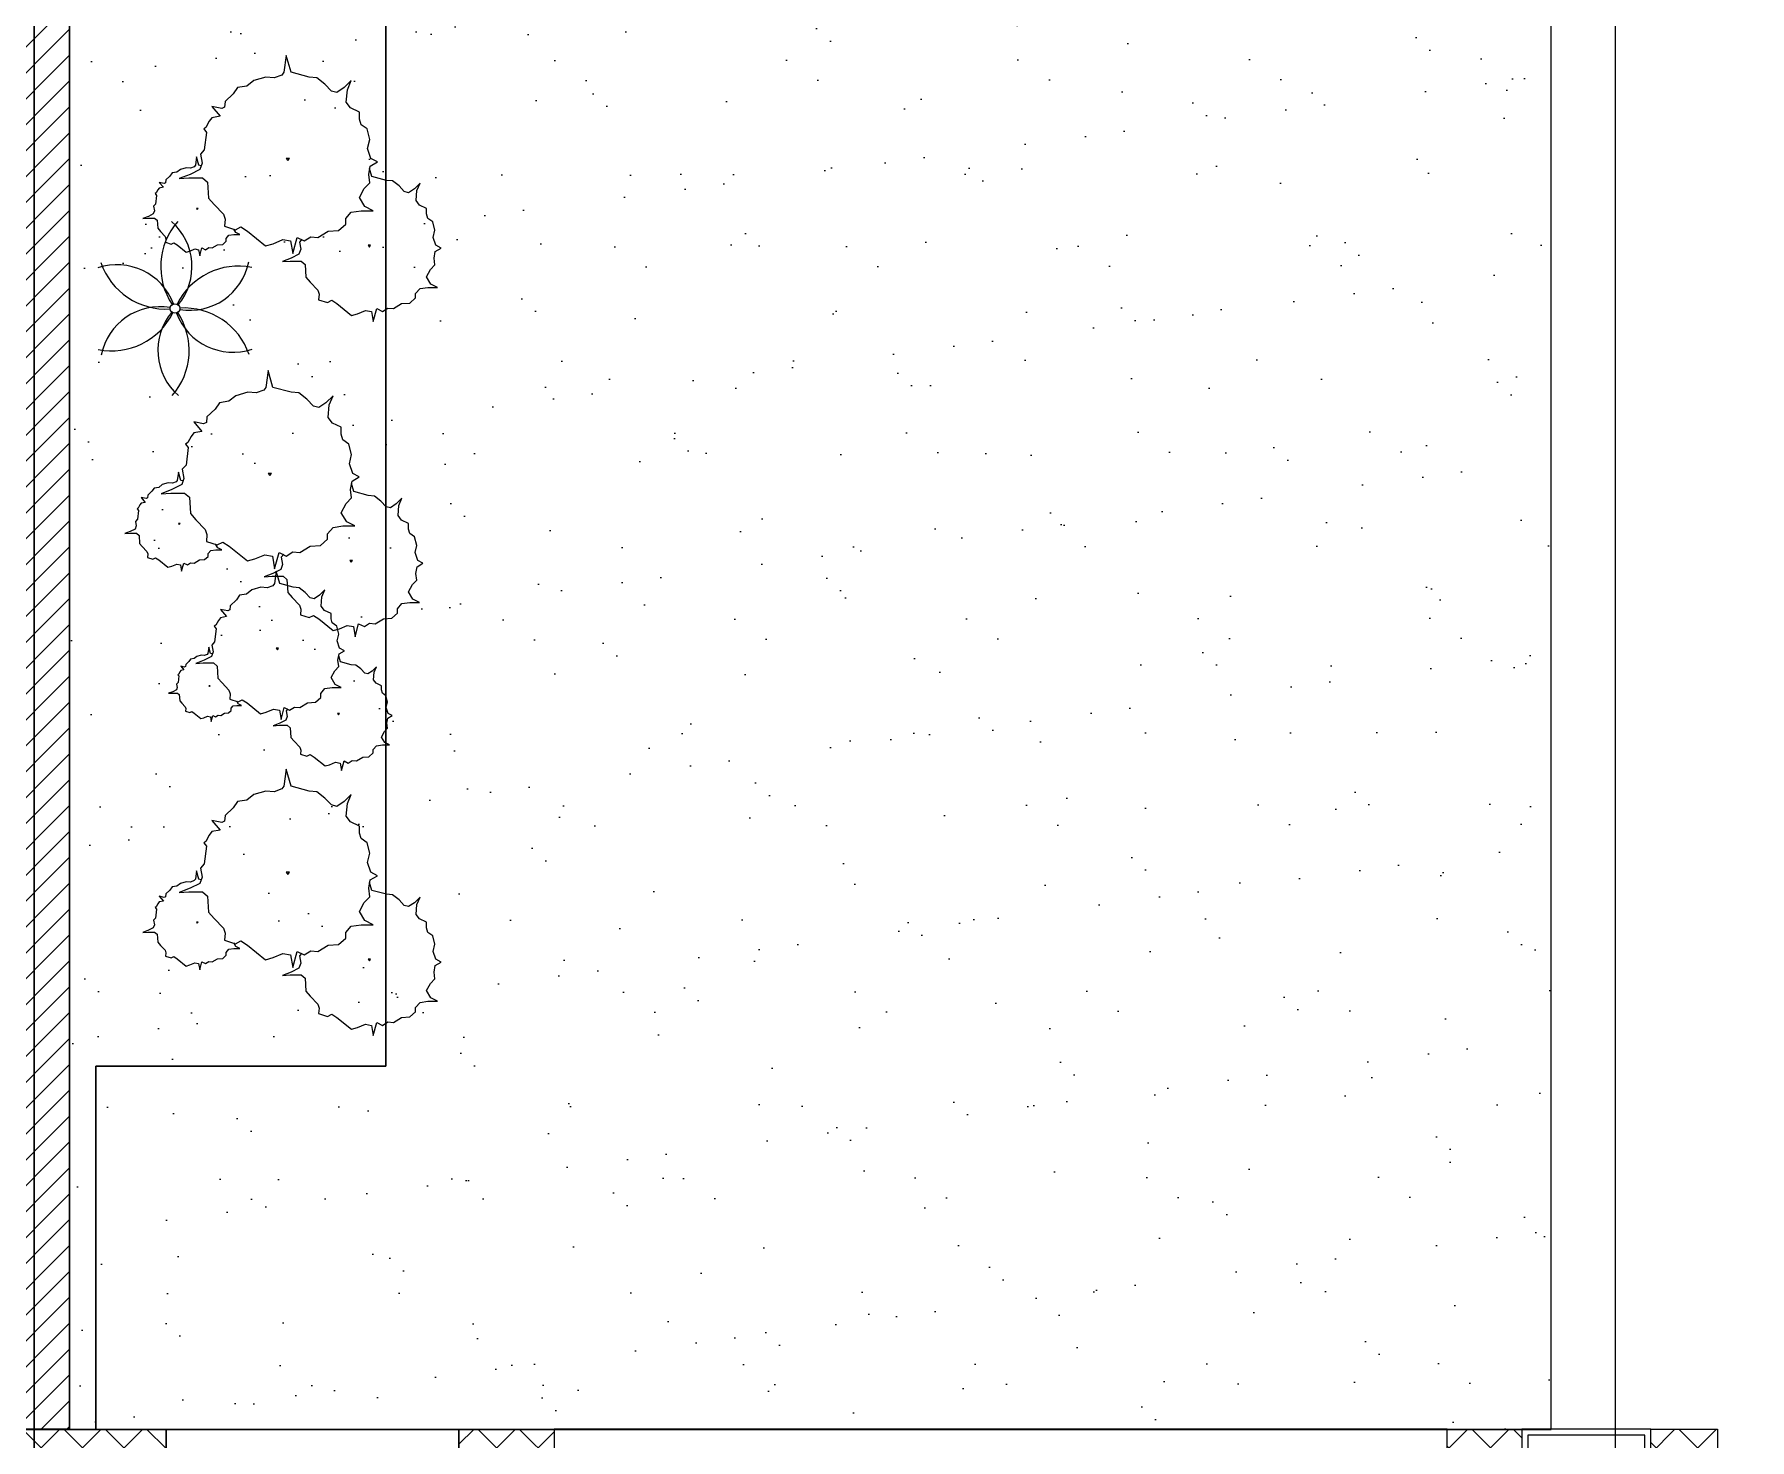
# Model space of a CAD drawing. Header units: millimetres. Extents: x 0 to 71617, y -15450 to 30894.
# Drawn here: x 36507 to 39435, y 13339 to 15739 of the extents above; entities that cross this region are included whole.
import ezdxf

# ---------------------------------------------------------------- set-up
doc = ezdxf.new("R2010")
doc.units = ezdxf.units.MM
doc.linetypes.add('CENTER2', pattern=[1.125, 0.75, -0.125, 0.125, -0.125])
doc.linetypes.add('HIDDEN', pattern=[0.375, 0.25, -0.125])
for name, color, linetype in [('1LA_1', 25, 'Continuous'), ('COL', 5, 'Continuous'), ('FENCE', 9, 'Continuous')]:
    doc.layers.add(name, color=color, linetype=linetype)
for name, color, linetype, lineweight in [('axis', 40, 'CENTER2', 5), ('DIM2', 4, 'Continuous', 5), ('Hatch', 8, 'Continuous', 5), ('LINE-DETAIL-SAKURA', 2, 'Continuous', 30), ('tree', 251, 'Continuous', 0), ('Wall Brick', 5, 'Continuous', 15)]:
    doc.layers.add(name, color=color, linetype=linetype, lineweight=lineweight)
pattern_1 = [(45, (-2110, -10510), (-22.097087, 22.097087), [])]
pattern_2 = [(135, (-110, -110), (-35.35534, -35.35534), []), (225, (-110, -110), (35.35534, -35.35534), [])]

# ---------------------------------------------------------------- blocks, each defined once
blk = doc.blocks.new('GRIDLINE-GF')
at = {"layer": 'axis'}
for p, q in [((13300, -6362.2, -0.1), (13300, 12546.8)), ((16000, -6362.2, -0.1), (16000, 12546.8))]:
    blk.add_line(p, q, dxfattribs=at)
blk = doc.blocks.new('2D WALL G.F')
at = {"layer": 'Hatch'}
h = blk.add_hatch(dxfattribs=at)
h.set_pattern_fill('LINE', color=256, scale=250, angle=45, style=0)
h.set_pattern_definition(pattern_1)
h.paths.add_polyline_path([(15940, -110), (16060, -110), (16060, -4590), (15940, -4590)])
h.paths.add_polyline_path([(15940, -5410), (16060, -5410), (16060, -10290), (15940, -10290)])
h = blk.add_hatch(dxfattribs=at)
h.set_pattern_fill('LINE', color=256, scale=250, angle=45, style=0)
h.set_pattern_definition(pattern_1)
h.paths.add_polyline_path([(16060, -110), (15940, -110), (15940, -4590), (16060, -4590)])
h.paths.add_polyline_path([(16060, -5410), (15940, -5410), (15940, -10290), (16060, -10290)])
at = {"layer": 'Hatch', "color": 3, "linetype": 'HIDDEN', "elevation": 7.9}
blk.add_lwpolyline([(16000, -10500), (24000, -10500), (24000, 5500), (16000, 5500)], close=True, dxfattribs=at)
at = {"layer": 'Hatch'}
blk.add_lwpolyline([(16060, -10290.5), (16060, -5410.5)], dxfattribs=at)
at = {"layer": 'Wall Brick'}
for points in [[(15940, -5410), (16060, -5410), (16060, -10290), (15940, -10290)], [(16060, -5410), (15940, -5410), (15940, -10290), (16060, -10290)]]:
    blk.add_lwpolyline(points, close=True, dxfattribs=at)
blk = doc.blocks.new('trees top 024')
at = {"color": 0}
for p, q in [((-1.515, 2.858), (-1.577, 2.629)), ((-1.484, 2.679), (-1.515, 2.858)), ((-1.128, 2.748), (-1.236, 2.719)), ((-0.872, 2.54), (-1.128, 2.748)), ((-2.166, 2.53), (-2.267, 2.44)), ((-2.267, 2.44), (-2.267, 2.361)), ((-2.019, 2.54), (-2.166, 2.53)), ((-1.872, 2.629), (-2.019, 2.54)), ((-1.771, 2.619), (-1.872, 2.629)), ((-1.678, 2.679), (-1.771, 2.619)), ((-1.577, 2.629), (-1.678, 2.679)), ((-1.376, 2.659), (-1.484, 2.679)), ((-1.236, 2.719), (-1.376, 2.659)), ((-0.779, 2.48), (-0.872, 2.54)), ((-0.701, 2.52), (-0.779, 2.48)), ((-0.546, 2.47), (-0.701, 2.52)), ((-0.554, 2.371), (-0.546, 2.47)), ((-2.655, 2.252), (-2.538, 2.192)), ((-2.484, 2.252), (-2.655, 2.252)), ((-2.538, 2.192), (-2.461, 2.063)), ((-2.345, 2.272), (-2.484, 2.252)), ((-2.267, 2.361), (-2.345, 2.272)), ((-0.531, 2.301), (-0.554, 2.371)), ((-0.399, 2.162), (-0.531, 2.301)), ((-0.322, 2.073), (-0.399, 2.162)), ((-2.531, 1.934), (-2.608, 1.854)), ((-2.608, 1.854), (-2.593, 1.735)), ((-2.461, 2.063), (-2.531, 1.934)), ((-0.306, 1.844), (-0.322, 2.073)), ((-0.236, 1.785), (-0.306, 1.844)), ((-2.616, 1.616), (-2.717, 1.556)), ((-2.717, 1.556), (-2.624, 1.506)), ((-2.593, 1.735), (-2.616, 1.616)), ((-1.446, 1.536), (-1.469, 1.506)), ((-1.422, 1.506), (-1.446, 1.536)), ((-0.043, 1.785), (-0.236, 1.785)), ((-0.229, 1.576), (-0.198, 1.665)), ((-0.205, 1.447), (-0.229, 1.576)), ((-0.198, 1.665), (-0.058, 1.735)), ((-0.087, 1.652), (-0.165, 1.366)), ((-0.048, 1.428), (-0.087, 1.652)), ((-0.058, 1.735), (0.097, 1.795)), ((0.097, 1.795), (-0.043, 1.785)), ((1.339, 1.552), (1.247, 1.496)), ((1.402, 1.546), (1.339, 1.552)), ((1.461, 1.583), (1.402, 1.546)), ((1.524, 1.552), (1.461, 1.583)), ((1.562, 1.695), (1.524, 1.552)), ((1.582, 1.583), (1.562, 1.695)), ((1.65, 1.57), (1.582, 1.583)), ((1.737, 1.608), (1.65, 1.57)), ((1.805, 1.626), (1.737, 1.608)), ((1.964, 1.496), (1.805, 1.626)), ((-2.624, 1.506), (-2.577, 1.367)), ((-2.577, 1.367), (-2.608, 1.238)), ((-2.608, 1.238), (-2.569, 1.089)), ((-1.469, 1.506), (-1.422, 1.506)), ((-0.901, 1.242), (-1.027, 1.13)), ((-0.717, 1.255), (-0.901, 1.242)), ((-0.533, 1.366), (-0.717, 1.255)), ((-0.407, 1.354), (-0.533, 1.366)), ((-0.291, 1.428), (-0.407, 1.354)), ((-0.165, 1.366), (-0.291, 1.428)), ((-0.25, 1.397), (-0.205, 1.447)), ((0.087, 1.404), (-0.048, 1.428)), ((0.262, 1.478), (0.087, 1.404)), ((0.397, 1.515), (0.262, 1.478)), ((0.717, 1.255), (0.397, 1.515)), ((0.833, 1.18), (0.717, 1.255)), ((0.93, 1.23), (0.833, 1.18)), ((0.957, 1.316), (0.85, 1.316)), ((0.85, 1.316), (0.923, 1.279)), ((0.923, 1.279), (0.96, 1.217)), ((1.124, 1.168), (0.93, 1.23)), ((1.044, 1.328), (0.957, 1.316)), ((1.092, 1.384), (1.044, 1.328)), ((1.155, 1.49), (1.092, 1.434)), ((1.092, 1.434), (1.092, 1.384)), ((1.247, 1.496), (1.155, 1.49)), ((2.023, 1.459), (1.964, 1.496)), ((2.071, 1.483), (2.023, 1.459)), ((2.168, 1.452), (2.071, 1.483)), ((2.163, 1.39), (2.168, 1.452)), ((2.178, 1.347), (2.163, 1.39)), ((2.26, 1.26), (2.178, 1.347)), ((2.308, 1.204), (2.26, 1.26)), ((-2.569, 1.089), (-2.484, 1.029)), ((-2.484, 1.029), (-2.461, 0.95)), ((-2.461, 0.95), (-2.461, 0.851)), ((-1.124, 0.919), (-1.298, 0.894)), ((-1.027, 1.031), (-1.124, 0.919)), ((-1.027, 1.13), (-1.027, 1.031)), ((1.114, 1.043), (1.124, 1.168)), ((1.143, 0.956), (1.114, 1.043)), ((1.308, 0.783), (1.143, 0.956)), ((2.318, 1.061), (2.308, 1.204)), ((2.362, 1.024), (2.318, 1.061)), ((2.483, 1.024), (2.362, 1.024)), ((2.366, 0.893), (2.386, 0.949)), ((2.386, 0.949), (2.473, 0.993)), ((2.473, 0.993), (2.57, 1.03)), ((2.57, 1.03), (2.483, 1.024)), ((-2.461, 0.851), (-2.337, 0.791)), ((-2.337, 0.791), (-2.275, 0.711)), ((-2.275, 0.711), (-2.29, 0.533)), ((-1.298, 0.894), (-1.511, 0.894)), ((-1.511, 0.894), (-1.366, 0.82)), ((-1.366, 0.82), (-1.269, 0.658)), ((-1.269, 0.658), (-1.356, 0.497)), ((1.405, 0.671), (1.308, 0.783)), ((1.424, 0.385), (1.405, 0.671)), ((1.606, 0.869), (1.591, 0.85)), ((1.591, 0.85), (1.62, 0.85)), ((1.62, 0.85), (1.606, 0.869)), ((2.328, 0.62), (2.347, 0.775)), ((2.352, 0.589), (2.328, 0.62)), ((2.347, 0.775), (2.381, 0.813)), ((2.381, 0.813), (2.366, 0.893)), ((-2.29, 0.533), (-2.345, 0.403)), ((-2.345, 0.403), (-2.244, 0.503)), ((-2.244, 0.503), (-2.143, 0.572)), ((-2.143, 0.572), (-2.066, 0.552)), ((-2.066, 0.552), (-1.973, 0.453)), ((-1.973, 0.453), (-1.856, 0.364)), ((-1.856, 0.364), (-1.748, 0.354)), ((-1.748, 0.354), (-1.492, 0.284)), ((-1.356, 0.497), (-1.453, 0.397)), ((-1.453, 0.397), (-1.434, 0.248)), ((1.511, 0.311), (1.424, 0.385)), ((1.754, 0.311), (1.511, 0.311)), ((1.734, 0.248), (1.928, 0.323)), ((1.928, 0.323), (1.754, 0.311)), ((2.09, 0.279), (2.163, 0.347)), ((2.163, 0.347), (2.168, 0.397)), ((2.168, 0.397), (2.192, 0.409)), ((2.192, 0.409), (2.279, 0.39)), ((2.207, 0.477), (2.279, 0.49)), ((2.279, 0.39), (2.207, 0.477)), ((2.279, 0.49), (2.304, 0.521)), ((2.304, 0.521), (2.333, 0.577)), ((2.333, 0.577), (2.352, 0.589)), ((-1.463, 0.099), (-1.589, 0.025)), ((-1.589, 0.025), (-1.473, -0.037)), ((-1.492, 0.284), (-1.451, 0.142)), ((-1.434, 0.248), (-1.463, 0.099)), ((0, 0), (-0.029, -0.037)), ((0.029, -0.037), (0, 0)), ((1.521, 0.05), (1.56, 0.161)), ((1.55, -0.112), (1.521, 0.05)), ((1.539, 0.096), (1.577, 0.086)), ((1.56, 0.161), (1.734, 0.248)), ((1.577, 0.086), (1.62, -0.063)), ((1.62, -0.063), (1.64, 0.086)), ((1.64, 0.086), (1.659, 0.111)), ((1.659, 0.111), (1.727, 0.136)), ((1.727, 0.136), (1.8, 0.13)), ((1.8, 0.13), (1.906, 0.161)), ((1.906, 0.161), (1.969, 0.21)), ((1.969, 0.21), (2.052, 0.223)), ((2.052, 0.223), (2.09, 0.279)), ((-1.473, -0.037), (-1.415, -0.211)), ((-1.415, -0.211), (-1.453, -0.373)), ((-0.029, -0.037), (0.029, -0.037)), ((1.444, -0.497), (1.482, -0.186)), ((1.482, -0.186), (1.55, -0.112)), ((-1.453, -0.373), (-1.405, -0.559)), ((-1.405, -0.559), (-1.298, -0.634)), ((1.395, -0.696), (1.453, -0.584)), ((1.492, -0.559), (1.444, -0.497)), ((1.453, -0.584), (1.492, -0.559)), ((-1.298, -0.634), (-1.269, -0.733)), ((-1.269, -0.733), (-1.269, -0.857)), ((-1.269, -0.857), (-1.114, -0.932)), ((1.201, -0.783), (1.347, -0.758)), ((1.347, -0.956), (1.201, -0.783)), ((1.347, -0.758), (1.395, -0.696)), ((-1.114, -0.932), (-1.037, -1.031)), ((-1.037, -1.031), (-1.056, -1.255)), ((-0.998, -1.292), (-0.872, -1.205)), ((-0.872, -1.205), (-0.775, -1.23)), ((0.891, -1.292), (0.969, -1.18)), ((0.969, -1.18), (1.114, -1.043)), ((1.114, -1.043), (1.124, -0.944)), ((1.124, -0.944), (1.172, -0.919)), ((1.172, -0.919), (1.347, -0.956)), ((-1.056, -1.255), (-1.124, -1.416)), ((-1.124, -1.416), (-0.998, -1.292)), ((-0.775, -1.23), (-0.659, -1.354)), ((-0.659, -1.354), (-0.514, -1.466)), ((-0.514, -1.466), (-0.378, -1.478)), ((-0.378, -1.478), (-0.058, -1.565)), ((0.068, -1.565), (0.107, -1.515)), ((0.107, -1.515), (0.242, -1.466)), ((0.242, -1.466), (0.388, -1.478)), ((0.388, -1.478), (0.601, -1.416)), ((0.601, -1.416), (0.727, -1.317)), ((0.727, -1.317), (0.891, -1.292)), ((-0.058, -1.565), (0.029, -1.863)), ((0.029, -1.863), (0.068, -1.565))]:
    blk.add_line(p, q, dxfattribs=at)
blk = doc.blocks.new('tree0002')
at = {"color": 0, "xscale": 500, "yscale": 500, "zscale": 500}
blk.add_blockref('trees top 024', (1737266, 70360), dxfattribs=at)
blk = doc.blocks.new('tree0005')
at = {"layer": '1LA_1', "color": 8}
blk.add_circle((1738847, 71621), 55.1, dxfattribs=at)
at = {"layer": 'tree', "color": 8}
for centre, radius, start, end in [((1738178, 71790), 690, 350.4157, 78.77), ((1739148, 72350), 788, 168.8195, 243.5545), ((1739628, 71725), 788, 108.8195, 183.5545), ((1738659, 72285), 690, 290.4157, 18.77), ((1738366, 71126), 690, 50.4157, 138.77), ((1739327, 72116), 690, 230.4157, 318.77), ((1739327, 70996), 788, 48.8195, 123.5545), ((1738366, 72246), 788, 228.8195, 303.5545), ((1738065, 71517), 788, 288.8195, 3.5545), ((1739035, 70957), 690, 110.4157, 198.77), ((1739516, 71452), 690, 170.4157, 258.77), ((1738546, 70892), 788, 348.8195, 63.5545)]:
    blk.add_arc(centre, radius, start, end, dxfattribs=at)
blk = doc.blocks.new('LANDSCAPE SITE')
h = blk.add_hatch()
h.set_pattern_fill('AR-SAND', color=256, scale=5, angle=180, style=0)
h.paths.add_polyline_path([(18600, 730.5), (18600, 9490), (18060, 9490), (18060, 5810), (18110, 5810), (18110, 4990), (18060, 4990), (18060, 110), (18105.2, 110), (18105.2, 730.5)])
h = blk.add_hatch()
h.set_pattern_fill('AR-SAND', color=256, scale=5, angle=180, style=0)
h.paths.add_polyline_path([(18105.2, 730.5), (18600, 730.5), (18600, 3790), (20590, 3790), (20590, 110), (18105.2, 110)])
at = {"elevation": 0}
for points in [[(18600, 730.5), (18600, 9490), (18060, 9490), (18060, 5810), (18110, 5810), (18110, 4990), (18060, 4990), (18060, 110), (18105.2, 110), (18105.2, 730.5)], [(20590, 110), (20590, 3790), (18600, 3790), (18600, 730.5), (18105.2, 730.5), (18105.2, 110)]]:
    blk.add_lwpolyline(points, close=True, dxfattribs=at)
for name, p, xscale, yscale, zscale, rotation in [('tree0002', (352958.5, 15825.6, 0), 0.1925586510379964, 0.1925586510379964, 0.1925586510379964, 180), ('tree0005', (28896.4, -256691.2, 0), 0.1487856742709149, 0.1487856742709149, 0.1487856742709149, 90), ('tree0002', (352927.6, 15287.4, 0), 0.1925586510379964, 0.1925586510379964, 0.1925586510379964, 180), ('tree0002', (269309.2, 11602.8, 0), 0.1444189882784973, 0.1444189882784973, 0.1444189882784973, 180), ('tree0002', (352958.5, 14606.4, 0), 0.1925586510379964, 0.1925586510379964, 0.1925586510379964, 180)]:
    blk.add_blockref(name, p, dxfattribs=dict(xscale=xscale, yscale=yscale, zscale=zscale, rotation=rotation))
blk = doc.blocks.new('FENCE COLUMN')
at = {"layer": 'COL'}
for points in [[(-110, -110), (110, -110), (110, 110), (-110, 110)], [(-100, -100), (100, -100), (100, 100), (-100, 100)]]:
    blk.add_lwpolyline(points, close=True, dxfattribs=at)
blk = doc.blocks.new('FENCE1')
at = {"layer": 'Hatch'}
h = blk.add_hatch(dxfattribs=at)
h.set_pattern_fill('NET', color=256, scale=400, angle=135, style=0)
h.set_pattern_definition(pattern_2)
h.paths.add_polyline_path([(17775, 110), (18225, 110), (18225, -110), (17775, -110)])
h = blk.add_hatch(dxfattribs=at)
h.set_pattern_fill('NET', color=256, scale=400, angle=135, style=0)
h.set_pattern_definition(pattern_2)
h.paths.add_polyline_path([(18725, 110), (18887.5, 110), (18887.5, -110), (18725, -110)])
h = blk.add_hatch(dxfattribs=at)
h.set_pattern_fill('NET', color=256, scale=400, angle=135, style=0)
h.set_pattern_definition(pattern_2)
h.paths.add_polyline_path([(20412.5, 110), (20540, 110), (20540, -110), (20412.5, -110)])
h = blk.add_hatch(dxfattribs=at)
h.set_pattern_fill('NET', color=256, scale=400, angle=135, style=0)
h.set_pattern_definition(pattern_2)
h.paths.add_polyline_path([(20760, 110), (20874, 110), (20874, -110), (20760, -110)])
at = {"layer": 'FENCE', "ltscale": 0.05}
blk.add_line((20412.5, 110, -8.5), (18887.5, 110, -7.9), dxfattribs=at)
at = {"layer": 'Hatch', "color": 3}
blk.add_lwpolyline([(18000, -100), (26000, -100), (26000, 15900), (18000, 15900)], close=True, dxfattribs=at)
at = {"layer": 'Hatch', "elevation": -7.9}
blk.add_lwpolyline([(18060, 109.5), (18060, 4989.5)], dxfattribs=at)
at = {"layer": 'Wall Brick', "elevation": -7.9}
for points in [[(17940, 4990), (18060, 4990), (18060, 110), (17940, 110)], [(18060, 4990), (17940, 4990), (17940, 110), (18060, 110)], [(17775, 110), (18225, 110), (18225, -110), (17775, -110)], [(18225, 110), (18725, 110), (18725, -110), (18225, -110)], [(18725, 110), (18887.5, 110), (18887.5, -110), (18725, -110)], [(20412.5, 110), (20540, 110), (20540, -110), (20412.5, -110)], [(20760, 110), (20874, 110), (20874, -110), (20760, -110)]]:
    blk.add_lwpolyline(points, close=True, dxfattribs=at)
at = {"layer": 'COL'}
blk.add_blockref('FENCE COLUMN', (20650, 0, -13.6), dxfattribs=at)

msp = doc.modelspace()

# ---------------------------------------------------------------- block references
at = {"layer": 'DIM2'}
msp.add_blockref('GRIDLINE-GF', (23206.5, 17146.7, 0), dxfattribs=at)
at = {"layer": 'LINE-DETAIL-SAKURA'}
msp.add_blockref('FENCE1', (18506.5, 13247.1, 15.9), dxfattribs=at)
at = {"layer": 'tree'}
msp.add_blockref('LANDSCAPE SITE', (18506.5, 13246.7), dxfattribs=at)
at = {"layer": 'Wall Brick', "color": 1}
msp.add_blockref('2D WALL G.F', (20506.5, 23646.7, 0), dxfattribs=at)

doc.saveas('drawing.dxf')
